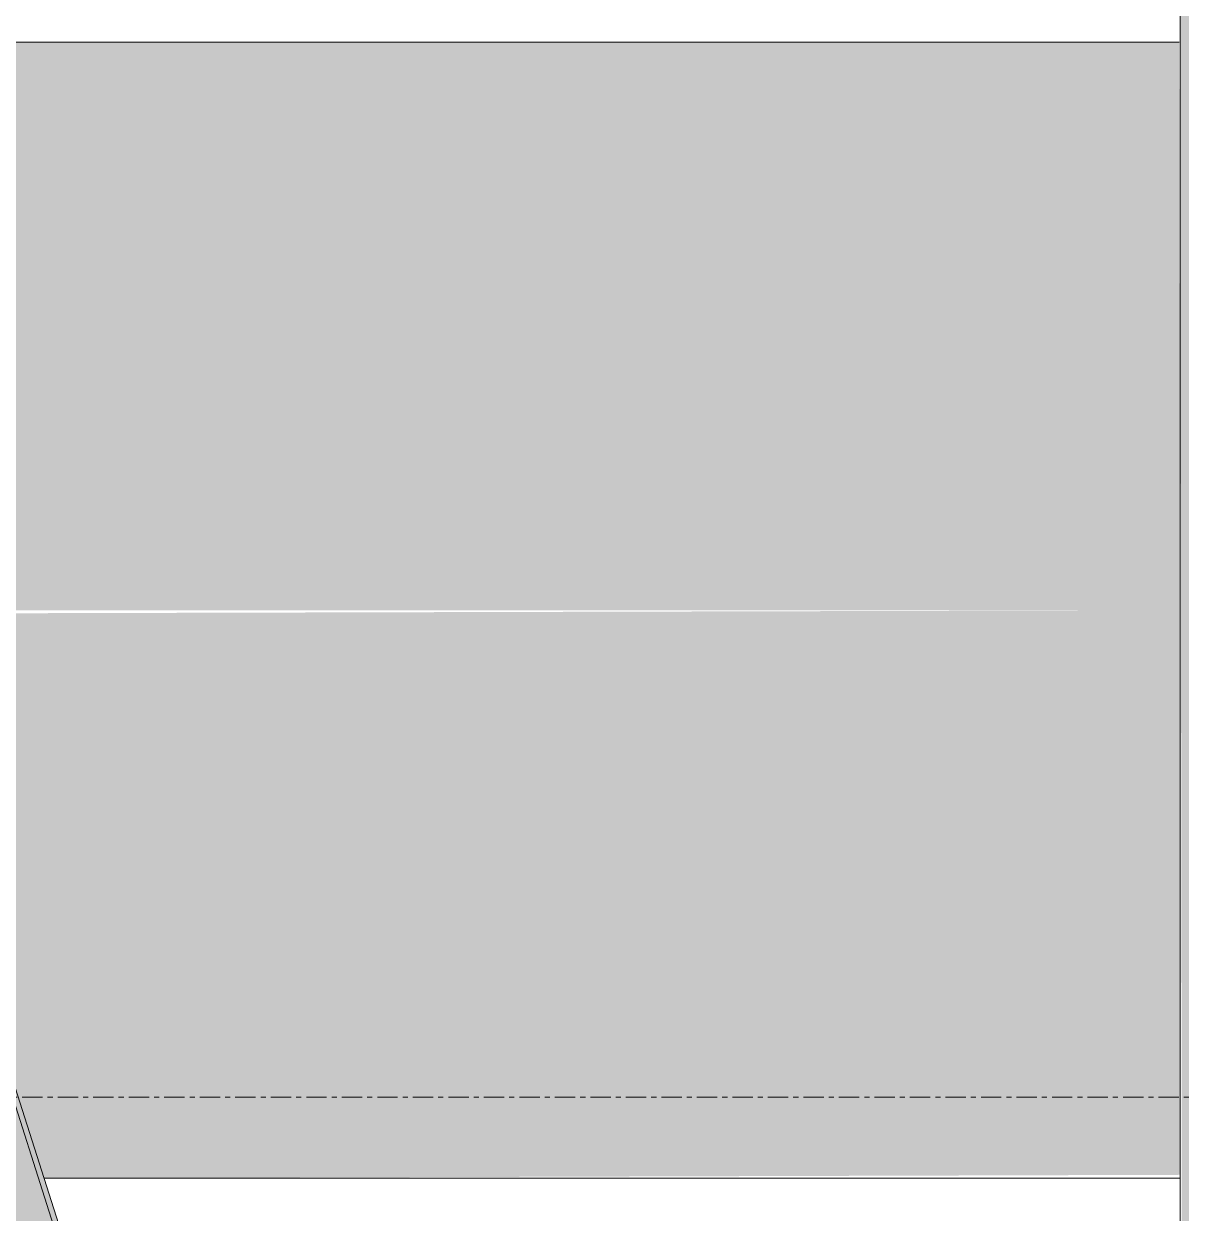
# Model space of a CAD drawing. Header units: inches. Extents: x -54880 to -186, y -265 to 853.
# Drawn here: x -12607.78 to -12579.26, y 249.14 to 278.45 of the extents above; entities that cross this region are included whole.
import ezdxf

# ---------------------------------------------------------------- set-up
doc = ezdxf.new("R2010")
doc.units = ezdxf.units.IN
doc.header["$MEASUREMENT"] = 0
doc.linetypes.add('Grid Line 1_2_', pattern=[0.875, 0.5, -0.125, 0.125, -0.125])
for name, color, linetype, lineweight in [('A-FLOR-LEVL', 51, 'Continuous', 9), ('M-HVAC-DUCT', 70, 'Continuous', 9), ('Q-SPCQ', 91, 'Continuous', 9)]:
    doc.layers.add(name, color=color, linetype=linetype, lineweight=lineweight)

# ---------------------------------------------------------------- blocks, each defined once
blk = doc.blocks.new('Basketball_Backstop-Performance_Sports_Systems-3103-Ceiling_Hung - 27_-0_ to 27_-11 7_8_-706978-Section 6')
at = {"layer": 'Q-SPCQ'}
h = blk.add_hatch(color=256, dxfattribs=at)
h.paths.add_polyline_path([(-24961.705, 157.563), (-24959.822, 157.563), (-24959.822, 160.188), (-24962.542, 160.188)], flags=0)
h.paths.add_polyline_path([(-24963.858, 164.313), (-24960.72, 164.313), (-24998.053, 281.375), (-24999.622, 281.375), (-25001.045, 280.918), (-24964.23, 165.481)], flags=0)
blk.add_hatch(color=256, dxfattribs=at).paths.add_polyline_path([(-24960.72, 164.313), (-24960.587, 164.313), (-24997.919, 281.375), (-24998.053, 281.375), (-24961.093, 165.481)], flags=0)
h = blk.add_hatch(color=256, dxfattribs=at)
h.paths.add_polyline_path([(-24956.487, 157.563), (-24953.391, 157.563), (-24953.407, 160.188), (-24956.487, 160.188)], flags=0)
h.paths.add_polyline_path([(-24956.737, 157.563), (-24956.737, 160.188), (-24959.822, 160.188), (-24959.806, 157.563), (-24957.248, 157.563)], flags=0)
h.paths.add_polyline_path([(-24956.799, 208.884), (-24956.737, 209.069), (-24956.799, 209.069)], flags=0)
h.paths.add_polyline_path([(-24956.737, 164.313), (-24956.799, 208.559), (-24956.924, 208.559), (-24956.987, 208.574), (-24957.112, 208.574), (-24957.112, 209.695), (-24957.549, 209.695), (-24957.549, 209.942), (-24957.674, 210.011), (-24957.674, 210.425), (-24957.549, 210.425), (-24957.464, 210.671), (-24957.112, 210.671), (-24957.112, 211.694), (-24956.987, 211.694), (-24956.987, 211.919), (-24957.112, 211.919), (-24957.112, 213.056), (-24956.799, 213.056), (-24956.768, 224.759), (-24958.263, 224.755), (-24959.919, 224.751), (-24959.886, 164.313), (-24957.213, 164.313)], flags=0)
h.paths.add_polyline_path([(-24956.487, 164.313), (-24953.294, 164.313), (-24953.333, 224.797), (-24954.362, 224.75), (-24956.455, 224.75), (-24956.391, 213.056), (-24956.112, 213.056), (-24956.112, 211.919), (-24956.237, 211.919), (-24956.237, 211.694), (-24956.112, 211.641), (-24956.112, 210.621), (-24955.674, 210.621), (-24955.622, 210.425), (-24955.549, 210.36), (-24955.622, 209.942), (-24955.674, 209.942), (-24955.749, 209.746), (-24956.112, 209.746), (-24956.127, 208.574), (-24956.237, 208.574), (-24956.299, 208.559), (-24956.424, 208.559), (-24956.487, 165.481)], flags=0)
h.paths.add_polyline_path([(-24956.987, 210.425), (-24956.924, 210.425), (-24956.987, 210.554)], flags=0)
h.paths.add_polyline_path([(-24956.799, 210.933), (-24956.768, 210.944), (-24956.799, 210.944)], flags=0)
h.paths.add_polyline_path([(-24956.17, 213.766), (-24956.391, 213.831), (-24956.202, 213.933)], flags=0)
h.paths.add_polyline_path([(-24956.799, 277.451), (-24956.768, 277.636), (-24956.799, 277.636)], flags=0)
h.paths.add_polyline_path([(-24958.98, 225.187), (-24958.496, 225.239), (-24956.768, 225.25), (-24956.799, 277.126), (-24956.924, 277.141), (-24956.987, 277.141), (-24957.112, 277.141), (-24957.112, 278.262), (-24957.549, 278.262), (-24957.549, 278.509), (-24957.674, 278.573), (-24957.674, 278.991), (-24957.549, 278.991), (-24957.464, 279.238), (-24957.112, 279.238), (-24957.112, 280.45), (-24957.549, 280.45), (-24957.549, 280.696), (-24957.674, 280.761), (-24957.674, 281.179), (-24957.549, 281.179), (-24957.549, 281.375), (-24959.919, 281.375), (-24959.844, 225.245), (-24959.059, 225.195)], flags=0)
h.paths.add_polyline_path([(-24955.124, 225.189), (-24954.95, 225.245), (-24953.294, 225.249), (-24953.294, 281.375), (-24955.674, 281.375), (-24955.622, 281.179), (-24955.549, 281.114), (-24955.622, 280.696), (-24955.674, 280.685), (-24955.754, 280.432), (-24956.112, 280.432), (-24956.112, 279.187), (-24955.674, 279.15), (-24955.622, 278.991), (-24955.549, 278.927), (-24955.622, 278.509), (-24955.674, 278.509), (-24955.749, 278.312), (-24956.112, 278.312), (-24956.112, 277.141), (-24956.237, 277.141), (-24956.299, 277.126), (-24956.424, 277.126), (-24956.455, 225.242), (-24955.222, 225.192)], flags=0)
h.paths.add_polyline_path([(-24957.518, 225.2), (-24957.912, 225.231), (-24957.735, 225.202)], flags=0)
h.paths.add_polyline_path([(-24956.299, 278.991), (-24956.237, 278.993), (-24956.299, 279.041)], flags=0)
h.paths.add_polyline_path([(-24956.799, 279.5), (-24956.763, 279.579), (-24956.799, 279.511)], flags=0)
for p, q in [((-24998.053, 281.375), (-24960.72, 164.313)), ((-24960.587, 164.313), (-24997.919, 281.375)), ((-24959.919, 281.375), (-24959.919, 225.045))]:
    blk.add_line(p, q, dxfattribs=at)

msp = doc.modelspace()

# ---------------------------------------------------------------- hatches: boundary and pattern name
at = {"layer": 'M-HVAC-DUCT', "lineweight": 5}
h = msp.add_hatch(color=256, dxfattribs=at)
h.paths.add_polyline_path([(-12808.265, 264), (-12615.017, 264), (-12619.482, 278), (-13198.034, 278), (-13202.498, 264), (-12877.383, 264)], flags=0)
h.paths.add_polyline_path([(-13413.052, 264), (-13280.584, 264), (-13285.049, 278), (-13419.725, 278), (-13419.725, 264)], flags=0)
h.paths.add_polyline_path([(-13277.313, 264), (-13244.854, 264), (-13244.854, 278), (-13281.778, 278), (-13278.01, 266.185)], flags=0)
h.paths.add_polyline_path([(-12021.725, 264), (-12021.725, 278), (-12532.491, 277.922), (-12536.931, 264), (-12047.961, 264)], flags=0)
h.paths.add_polyline_path([(-13238.229, 264), (-13205.77, 264), (-13201.305, 278), (-13238.229, 278), (-13238.229, 266.115)], flags=0)
h.paths.add_polyline_path([(-12611.745, 264), (-12579.286, 264), (-12579.31, 278), (-12616.21, 278), (-12612.073, 265.027)], flags=0)
h.paths.add_polyline_path([(-12572.661, 264), (-12540.202, 264), (-12535.738, 278), (-12572.661, 277.916), (-12572.661, 264.958)], flags=0)
h = msp.add_hatch(color=256, dxfattribs=at)
h.paths.add_polyline_path([(-12021.725, 250), (-12021.725, 264), (-12536.958, 263.916), (-12541.396, 250), (-12047.961, 250)], flags=0)
h.paths.add_polyline_path([(-13419.725, 250), (-13276.119, 250), (-13280.584, 264), (-13419.725, 263.916), (-13419.725, 250.191)], flags=0)
h.paths.add_polyline_path([(-13272.848, 250), (-13244.854, 250), (-13244.854, 264), (-13277.286, 263.916), (-13272.909, 250.19)], flags=0)
h.paths.add_polyline_path([(-13238.229, 250), (-13210.235, 250), (-13205.77, 264), (-13238.229, 263.916), (-13238.229, 250.185)], flags=0)
h.paths.add_polyline_path([(-13197.103, 250), (-12610.552, 250), (-12615.017, 264), (-13202.525, 263.916), (-13206.963, 250), (-13199.949, 250)], flags=0)
h.paths.add_polyline_path([(-12544.667, 250), (-12540.202, 264), (-12572.661, 263.916), (-12572.661, 250), (-12566.35, 250)], flags=0)
h.paths.add_polyline_path([(-12607.281, 250), (-12579.286, 250.085), (-12579.286, 264), (-12611.719, 263.916), (-12607.309, 250.089)], flags=0)

# ---------------------------------------------------------------- linework, layer by layer
at = {"layer": 'A-FLOR-LEVL', "linetype": 'Grid Line 1_2_'}
msp.add_line((-14176.691, 252), (-9366.326, 252), dxfattribs=at)
at = {"layer": 'M-HVAC-DUCT'}
for p, q in [((-12579.31, 278), (-12616.21, 278)), ((-12607.281, 250), (-12579.286, 250))]:
    msp.add_line(p, q, dxfattribs=at)

# ---------------------------------------------------------------- block references
at = {"layer": 'Q-SPCQ'}
msp.add_blockref('Basketball_Backstop-Performance_Sports_Systems-3103-Ceiling_Hung - 27_-0_ to 27_-11 7_8_-706978-Section 6', (12380.633, 0), dxfattribs=at)

doc.saveas('drawing.dxf')
